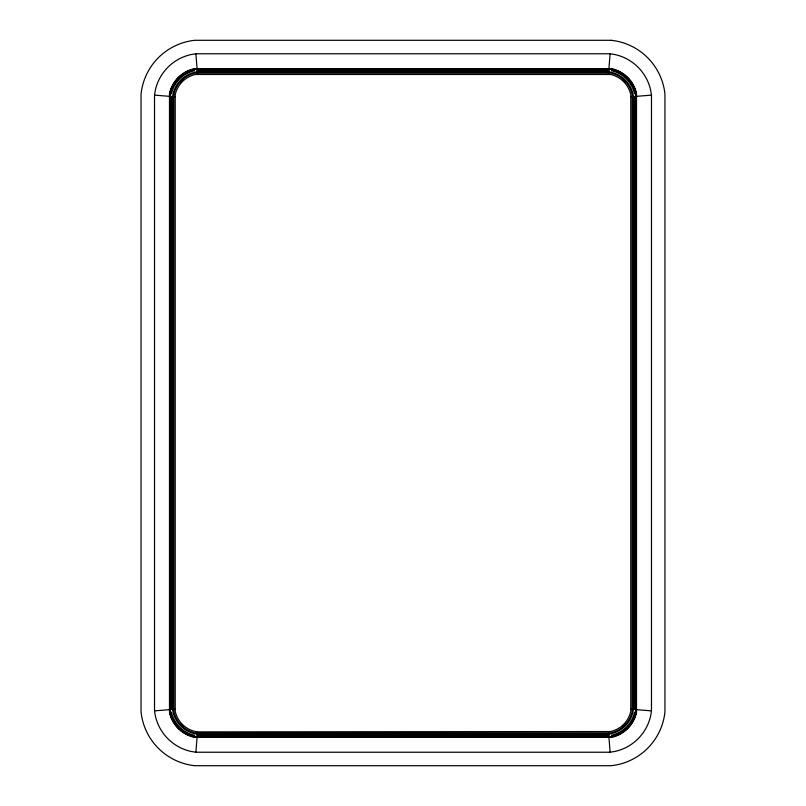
<?xml version="1.0" encoding="UTF-8"?>
<svg xmlns="http://www.w3.org/2000/svg" width="806" height="806" viewBox="0 0 806 806"><rect width="100%" height="100%" fill="white"/><g stroke="black" fill="none" stroke-linecap="round" stroke-linejoin="round"><path stroke-width="1.21" d="M195.878 752.23L610.122 752.23L615.038 751.424A46.96 46.96 0 0 0 650.674 715.788L651.48 710.872L651.48 95.128L650.674 90.212A46.96 46.96 0 0 0 615.038 54.576L610.122 53.77L195.878 53.77L190.962 54.576A46.96 46.96 0 0 0 155.326 90.212L154.52 95.128L154.52 710.872L155.326 715.788A46.96 46.96 0 0 0 190.962 751.424L195.878 752.23L197.53 731.878L610.616 731.526A26.578 26.578 0 0 0 630.776 711.366L630.776 94.634A26.578 26.578 0 0 0 610.616 74.474L195.384 74.474A26.578 26.578 0 0 0 175.224 94.634L175.224 711.366A26.578 26.578 0 0 0 195.384 731.526L197.53 731.878M608.47 74.122L610.122 53.77M169.552 96.357L170.026 93.486A31.897 31.897 0 0 1 194.236 69.276L197.107 68.802M172.575 96.599L172.978 94.141A28.875 28.875 0 0 1 194.891 72.228L197.349 71.825M633.425 709.401L633.022 711.859A28.875 28.875 0 0 1 611.109 733.772L608.651 734.175M608.893 737.198L611.764 736.724A31.897 31.897 0 0 0 635.974 712.514L636.448 709.643M197.107 737.198L194.236 736.724L194.548 735.324A30.457 30.457 0 0 1 171.426 712.202L170.026 712.514L169.552 709.643M608.893 68.802L611.764 69.276L611.452 70.676A30.457 30.457 0 0 1 634.574 93.798L635.974 93.486L636.448 96.357M631.128 96.78L651.48 95.128M154.52 710.872L174.872 709.22M197.117 68.923L608.883 68.923M197.148 69.296L608.852 69.296M197.178 69.739L608.822 69.739M197.218 70.243L608.782 70.243M197.269 70.807L608.732 70.807M197.319 71.412L608.681 71.412M197.369 72.056L608.631 72.056M197.369 733.944L608.631 733.944M197.319 734.588L608.681 734.588M197.269 735.193L608.732 735.193M197.218 735.757L608.782 735.757M197.178 736.261L608.822 736.261M197.148 736.704L608.852 736.704M197.117 737.077L608.883 737.077M154.52 95.128L174.872 96.78M631.128 709.22L651.48 710.872M608.651 71.825L611.109 72.228A28.875 28.875 0 0 1 633.022 94.141L633.425 96.599M197.349 734.175L194.891 733.772A28.875 28.875 0 0 1 172.978 711.859L172.575 709.401M170.026 93.486L171.426 93.798A30.457 30.457 0 0 1 194.548 70.676L194.236 69.276M635.974 712.514L634.574 712.202A30.457 30.457 0 0 1 611.452 735.324L611.764 736.724M608.47 731.878L610.122 752.23M195.878 53.77L197.53 74.122M636.327 96.367L636.327 709.633M635.954 96.398L635.954 709.602M635.511 96.428L635.511 709.572M635.007 96.468L635.007 709.532M634.443 96.519L634.443 709.482M633.838 96.569L633.838 709.431M633.194 96.619L633.194 709.381M172.806 96.619L172.806 709.381M172.162 96.569L172.162 709.431M171.557 96.519L171.557 709.482M170.993 96.468L170.993 709.532M170.489 96.428L170.489 709.572M170.046 96.398L170.046 709.602M169.673 96.367L169.673 709.633M170.701 93.637A31.202 31.202 0 0 1 194.387 69.951M194.236 736.724A31.897 31.897 0 0 1 170.026 712.514M194.387 736.049A31.202 31.202 0 0 1 170.701 712.363M635.299 712.363A31.202 31.202 0 0 1 611.613 736.049M611.764 69.276A31.897 31.897 0 0 1 635.974 93.486M611.613 69.951A31.202 31.202 0 0 1 635.299 93.637M183.425 726.226A27.213 27.213 0 0 1 180.524 723.325M625.476 723.325A27.213 27.213 0 0 1 622.575 726.226M622.575 79.774A27.213 27.213 0 0 1 625.476 82.675M180.524 82.675A27.213 27.213 0 0 1 183.425 79.774M169.492 93.365L169.492 712.635A32.442 32.442 0 0 0 194.115 737.258L611.885 737.258A32.442 32.442 0 0 0 636.508 712.635L636.508 93.365A32.442 32.442 0 0 0 611.885 68.742L194.115 68.742A32.442 32.442 0 0 0 169.492 93.365M169.854 93.446L169.854 712.554A32.079 32.079 0 0 0 194.196 736.896L611.804 736.896A32.079 32.079 0 0 0 636.146 712.554L636.146 93.446A32.079 32.079 0 0 0 611.804 69.104L194.196 69.104A32.079 32.079 0 0 0 169.854 93.446M173.854 94.332L173.854 711.668A27.978 27.978 0 0 0 195.082 732.896L610.918 732.896A27.978 27.978 0 0 0 632.146 711.668L632.146 94.332A27.978 27.978 0 0 0 610.918 73.104L195.082 73.104A27.978 27.978 0 0 0 173.854 94.332M611.22 40.3L194.78 40.3A60.45 60.45 0 0 0 141.05 94.03L141.05 711.97A60.45 60.45 0 0 0 194.78 765.7L611.22 765.7A60.45 60.45 0 0 0 664.95 711.97L664.95 94.03A60.45 60.45 0 0 0 611.22 40.3"/></g></svg>
